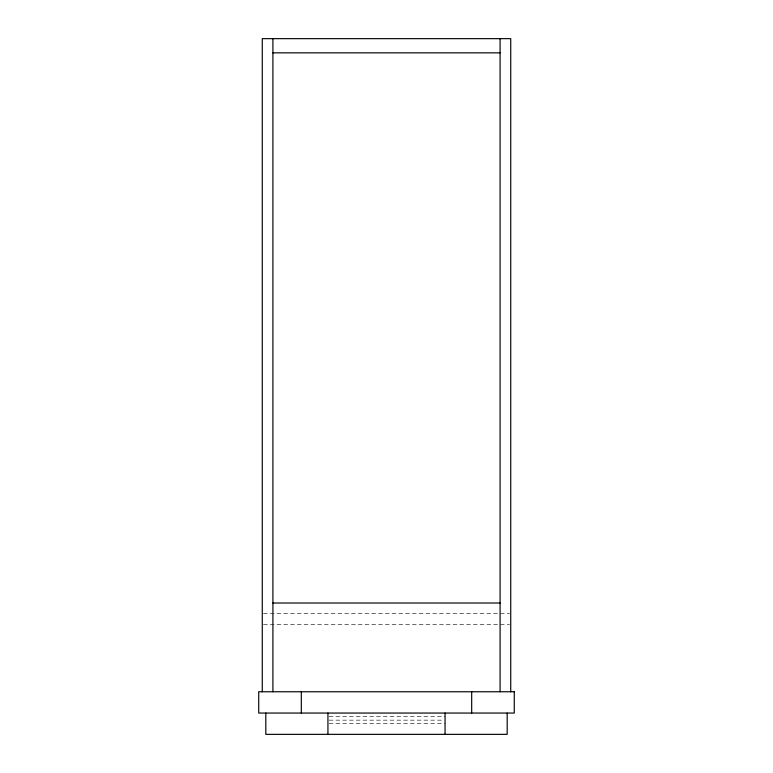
<?xml version="1.0" encoding="UTF-8"?>
<svg xmlns="http://www.w3.org/2000/svg" width="773" height="773" viewBox="0 0 773 773"><rect width="100%" height="100%" fill="white"/><g stroke="black" fill="none" stroke-linecap="round" stroke-linejoin="round"><path stroke-width="0.58" stroke-dasharray="3.87 2.9" d="M263.448 613.665L509.552 613.665M263.477 624.313L509.523 624.313M329.143 716.6L445.064 716.6M329.143 720.156L443.857 720.156M329.143 723.702L445.064 723.702"/><path stroke-width="1.16" d="M272.917 52.844L500.083 52.844M272.917 603.017L500.083 603.017M510.731 691.758L510.731 38.65L262.269 38.65L262.269 691.758M507.185 713.054L507.185 734.35L265.815 734.35L265.815 713.054M500.083 38.65L500.083 691.758M471.685 691.758L471.685 713.054M445.064 713.054L445.064 734.35M327.936 713.054L327.936 734.35M301.315 691.758L301.315 713.054M272.917 38.65L272.917 691.758M514.277 691.758L258.723 691.758L258.723 713.054L514.277 713.054L514.277 691.758"/></g></svg>
